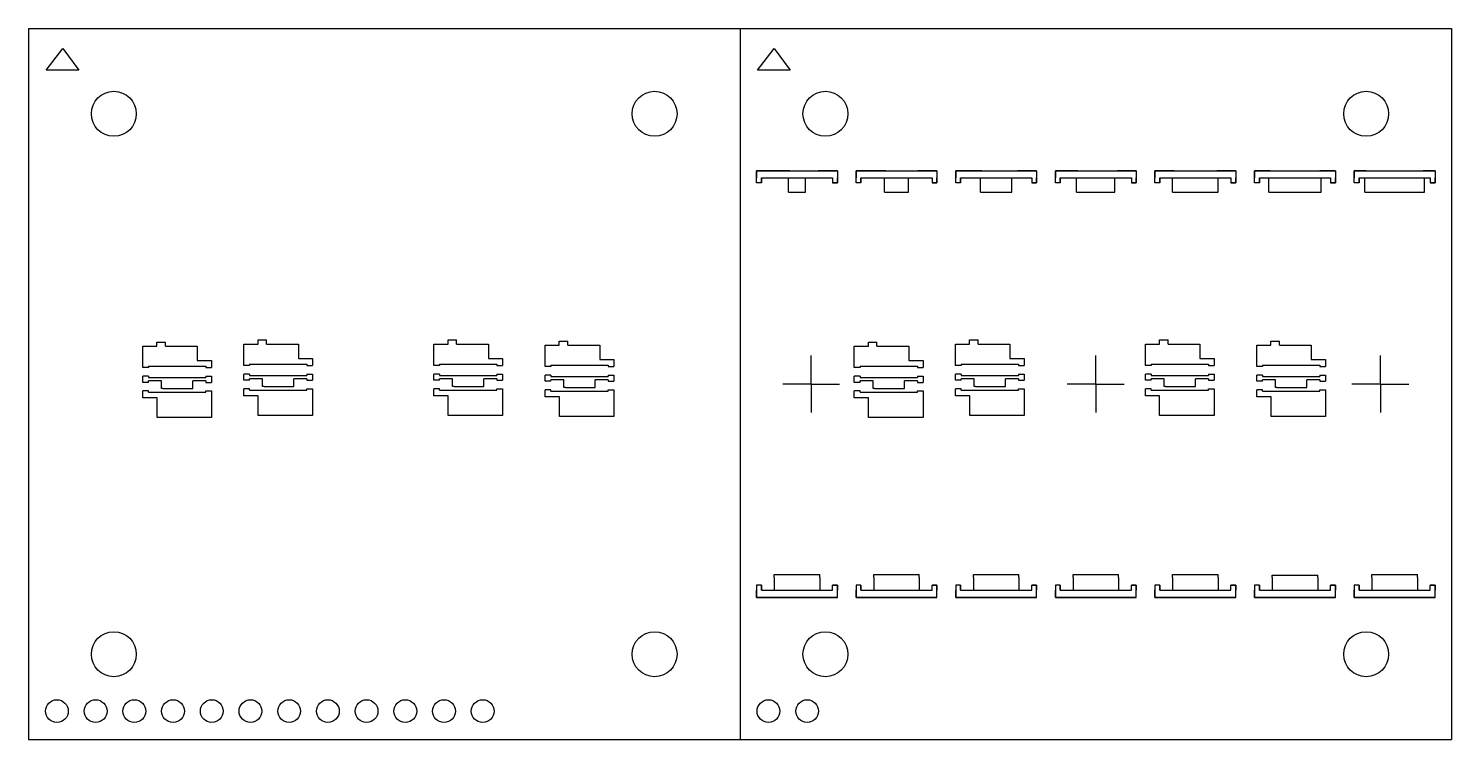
# Model space of a CAD drawing. Extents: x -12.5 to 62.5, y -12.5 to 37.5.
# Drawn here: x -12.5 to 37.5, y 12.5 to 37.5 of the extents above; entities that cross this region are included whole.
import ezdxf

# ---------------------------------------------------------------- set-up
doc = ezdxf.new("R2010")
doc.units = 0

msp = doc.modelspace()

# ---------------------------------------------------------------- linework, layer by layer
for p, q in [((-12.5, 37.5), (12.5, 37.5)), ((-12.5, 37.5), (-12.5, 12.5)), ((12.5, 37.5), (12.5, 12.5)), ((12.5, 37.5), (37.5, 37.5)), ((12.5, 37.5), (12.5, 12.5)), ((12.5, 37.5), (37.5, 37.5)), ((12.5, 37.5), (12.5, 12.5)), ((37.5, 37.5), (37.5, 12.5)), ((-11.883, 36.034), (-11.298, 36.8)), ((-11.298, 36.8), (-10.735, 36.034)), ((13.117, 36.034), (13.702, 36.8)), ((13.117, 36.034), (13.702, 36.8)), ((13.702, 36.8), (14.265, 36.034)), ((13.702, 36.8), (14.265, 36.034)), ((-10.735, 36.034), (-11.883, 36.034)), ((14.265, 36.034), (13.117, 36.034)), ((14.265, 36.034), (13.117, 36.034)), ((13.08, 32.25), (13.08, 32.5)), ((13.08, 32.5), (13.08, 32.25)), ((13.75, 32.5), (13.08, 32.5)), ((14.25, 32.5), (13.75, 32.5)), ((14.25, 32.5), (14.75, 32.5)), ((14.75, 32.5), (15.25, 32.5)), ((15.92, 32.5), (15.25, 32.5)), ((15.92, 32.5), (15.92, 32.25)), ((16.58, 32.25), (16.58, 32.5)), ((16.58, 32.5), (16.58, 32.25)), ((17.25, 32.5), (16.58, 32.5)), ((17.625, 32.5), (17.25, 32.5)), ((17.625, 32.5), (18.375, 32.5)), ((18.375, 32.5), (18.75, 32.5)), ((19.42, 32.5), (18.75, 32.5)), ((19.42, 32.5), (19.42, 32.25)), ((20.08, 32.25), (20.08, 32.5)), ((20.08, 32.5), (20.08, 32.25)), ((20.75, 32.5), (20.08, 32.5)), ((21, 32.5), (20.75, 32.5)), ((21, 32.5), (22, 32.5)), ((22, 32.5), (22.25, 32.5)), ((22.92, 32.5), (22.25, 32.5)), ((22.92, 32.5), (22.92, 32.25)), ((23.58, 32.25), (23.58, 32.5)), ((23.58, 32.5), (23.58, 32.25)), ((24.25, 32.5), (23.58, 32.5)), ((24.375, 32.5), (24.125, 32.5)), ((24.375, 32.5), (25.625, 32.5)), ((25.625, 32.5), (25.75, 32.5)), ((26.42, 32.5), (25.75, 32.5)), ((26.42, 32.5), (26.42, 32.25)), ((27.08, 32.5), (27.08, 32.25)), ((27.08, 32.5), (27.08, 32.25)), ((27.75, 32.5), (27.08, 32.5)), ((27.75, 32.5), (27.5, 32.5)), ((27.75, 32.5), (29.25, 32.5)), ((29.92, 32.5), (29.25, 32.5)), ((29.25, 32.5), (29.375, 32.5)), ((29.92, 32.5), (29.92, 32.25)), ((30.58, 32.5), (30.58, 32.25)), ((30.58, 32.5), (30.58, 32.25)), ((31.125, 32.5), (30.58, 32.5)), ((31.125, 32.5), (30.875, 32.5)), ((31.125, 32.5), (32.875, 32.5)), ((32.875, 32.5), (33, 32.5)), ((33.42, 32.5), (32.875, 32.5)), ((33.42, 32.5), (33.42, 32.25)), ((34.08, 32.5), (34.08, 32.25)), ((34.5, 32.5), (34.08, 32.5)), ((34.5, 32.5), (34.25, 32.5)), ((34.5, 32.5), (36.5, 32.5)), ((36.5, 32.5), (36.625, 32.5)), ((36.92, 32.5), (36.5, 32.5)), ((36.92, 32.5), (36.92, 32.25)), ((13.08, 32.072), (13.08, 32.5)), ((13.08, 32.5), (15.92, 32.5)), ((13.08, 32.072), (13.08, 32.25)), ((13.08, 32.072), (13.08, 32.25)), ((13.25, 32.072), (13.08, 32.072)), ((13.25, 32.072), (13.08, 32.072)), ((13.25, 32.25), (14.2, 32.25)), ((13.25, 32.25), (13.25, 32.072)), ((13.25, 32.25), (15.75, 32.25)), ((13.25, 32.072), (13.25, 32.25)), ((14.2, 31.744), (14.2, 32.25)), ((14.8, 32.25), (15.75, 32.25)), ((14.8, 31.744), (14.8, 32.25)), ((15.75, 32.25), (15.75, 32.072)), ((15.75, 32.25), (15.75, 32.072)), ((15.75, 32.072), (15.92, 32.072)), ((15.92, 32.072), (15.75, 32.072)), ((15.92, 32.5), (15.92, 32.072)), ((15.92, 32.072), (15.92, 32.25)), ((16.58, 32.072), (16.58, 32.5)), ((16.58, 32.5), (19.42, 32.5)), ((16.58, 32.072), (16.58, 32.25)), ((16.58, 32.072), (16.58, 32.25)), ((16.75, 32.072), (16.58, 32.072)), ((16.75, 32.072), (16.58, 32.072)), ((16.75, 32.072), (16.58, 32.072)), ((16.75, 32.25), (16.75, 32.072)), ((16.75, 32.25), (17.575, 32.25)), ((16.75, 32.072), (16.75, 32.25)), ((16.75, 32.25), (19.25, 32.25)), ((17.575, 31.744), (17.575, 32.25)), ((18.425, 31.744), (18.425, 32.25)), ((18.425, 32.25), (19.25, 32.25)), ((19.25, 32.25), (19.25, 32.072)), ((19.25, 32.25), (19.25, 32.072)), ((19.25, 32.072), (19.42, 32.072)), ((19.42, 32.072), (19.25, 32.072)), ((19.42, 32.072), (19.25, 32.072)), ((19.42, 32.5), (19.42, 32.072)), ((19.42, 32.072), (19.42, 32.25)), ((20.08, 32.072), (20.08, 32.5)), ((20.08, 32.5), (22.92, 32.5)), ((20.08, 32.072), (20.08, 32.25)), ((20.08, 32.072), (20.08, 32.25)), ((20.25, 32.072), (20.08, 32.072)), ((20.25, 32.072), (20.08, 32.072)), ((20.25, 32.072), (20.08, 32.072)), ((20.25, 32.25), (20.25, 32.072)), ((20.25, 32.25), (20.95, 32.25)), ((20.25, 32.072), (20.25, 32.25)), ((20.25, 32.25), (22.75, 32.25)), ((20.95, 31.744), (20.95, 32.25)), ((22.05, 31.744), (22.05, 32.25)), ((22.05, 32.25), (22.75, 32.25)), ((22.75, 32.25), (22.75, 32.072)), ((22.75, 32.25), (22.75, 32.072)), ((22.75, 32.072), (22.92, 32.072)), ((22.92, 32.072), (22.75, 32.072)), ((22.92, 32.072), (22.75, 32.072)), ((22.92, 32.5), (22.92, 32.072)), ((22.92, 32.072), (22.92, 32.25)), ((23.58, 32.072), (23.58, 32.5)), ((23.58, 32.5), (26.42, 32.5)), ((23.58, 32.072), (23.58, 32.25)), ((23.58, 32.072), (23.58, 32.25)), ((23.75, 32.072), (23.58, 32.072)), ((23.75, 32.072), (23.58, 32.072)), ((23.75, 32.072), (23.58, 32.072)), ((23.75, 32.25), (23.75, 32.072)), ((23.75, 32.25), (24.325, 32.25)), ((23.75, 32.072), (23.75, 32.25)), ((23.75, 32.25), (26.25, 32.25)), ((24.325, 31.744), (24.325, 32.25)), ((25.675, 31.744), (25.675, 32.25)), ((25.675, 32.25), (26.25, 32.25)), ((26.25, 32.25), (26.25, 32.072)), ((26.25, 32.25), (26.25, 32.072)), ((26.25, 32.072), (26.42, 32.072)), ((26.42, 32.072), (26.25, 32.072)), ((26.42, 32.072), (26.25, 32.072)), ((26.42, 32.5), (26.42, 32.072)), ((26.42, 32.072), (26.42, 32.25)), ((27.08, 32.072), (27.08, 32.5)), ((27.08, 32.5), (29.92, 32.5)), ((27.08, 32.072), (27.08, 32.25)), ((27.08, 32.072), (27.08, 32.25)), ((27.25, 32.072), (27.08, 32.072)), ((27.25, 32.072), (27.08, 32.072)), ((27.25, 32.072), (27.08, 32.072)), ((27.25, 32.25), (27.25, 32.072)), ((27.25, 32.25), (27.7, 32.25)), ((27.25, 32.072), (27.25, 32.25)), ((27.25, 32.25), (29.75, 32.25)), ((27.7, 31.744), (27.7, 32.25)), ((29.3, 31.744), (29.3, 32.25)), ((29.3, 32.25), (29.75, 32.25)), ((29.75, 32.25), (29.75, 32.072)), ((29.75, 32.25), (29.75, 32.072)), ((29.75, 32.072), (29.92, 32.072)), ((29.92, 32.072), (29.75, 32.072)), ((29.92, 32.072), (29.75, 32.072)), ((29.92, 32.5), (29.92, 32.072)), ((29.92, 32.072), (29.92, 32.25)), ((30.58, 32.072), (30.58, 32.5)), ((30.58, 32.5), (33.42, 32.5)), ((30.58, 32.072), (30.58, 32.25)), ((30.58, 32.072), (30.58, 32.25)), ((30.75, 32.072), (30.58, 32.072)), ((30.75, 32.072), (30.58, 32.072)), ((30.75, 32.072), (30.58, 32.072)), ((30.75, 32.25), (30.75, 32.072)), ((30.75, 32.25), (31.075, 32.25)), ((30.75, 32.072), (30.75, 32.25)), ((30.75, 32.25), (33.25, 32.25)), ((31.075, 31.744), (31.075, 32.25)), ((32.925, 31.744), (32.925, 32.25)), ((32.925, 32.25), (33.25, 32.25)), ((33.25, 32.25), (33.25, 32.072)), ((33.25, 32.25), (33.25, 32.072)), ((33.25, 32.072), (33.42, 32.072)), ((33.42, 32.072), (33.25, 32.072)), ((33.42, 32.072), (33.25, 32.072)), ((33.42, 32.5), (33.42, 32.072)), ((33.42, 32.072), (33.42, 32.25)), ((34.08, 32.072), (34.08, 32.5)), ((34.08, 32.5), (36.92, 32.5)), ((34.08, 32.072), (34.08, 32.25)), ((34.25, 32.072), (34.08, 32.072)), ((34.25, 32.072), (34.08, 32.072)), ((34.25, 32.072), (34.08, 32.072)), ((34.25, 32.25), (34.25, 32.072)), ((34.25, 32.25), (34.45, 32.25)), ((34.25, 32.072), (34.25, 32.25)), ((34.25, 32.25), (36.75, 32.25)), ((34.45, 31.744), (34.45, 32.25)), ((36.55, 31.744), (36.55, 32.25)), ((36.55, 32.25), (36.75, 32.25)), ((36.75, 32.25), (36.75, 32.072)), ((36.75, 32.25), (36.75, 32.072)), ((36.75, 32.072), (36.92, 32.072)), ((36.92, 32.072), (36.75, 32.072)), ((36.92, 32.072), (36.75, 32.072)), ((36.92, 32.5), (36.92, 32.072)), ((36.92, 32.072), (36.92, 32.25)), ((14.2, 31.744), (14.8, 31.744)), ((14.25, 31.744), (14.75, 31.744)), ((17.575, 31.744), (18.425, 31.744)), ((17.75, 31.744), (18.25, 31.744)), ((20.95, 31.744), (22.05, 31.744)), ((21.25, 31.744), (22.05, 31.744)), ((24.325, 31.744), (25.675, 31.744)), ((24.325, 31.744), (25.675, 31.744)), ((27.7, 31.744), (29.3, 31.744)), ((27.7, 31.744), (29.3, 31.744)), ((31.075, 31.744), (32.925, 31.744)), ((31.075, 31.744), (32.925, 31.744)), ((34.45, 31.744), (36.55, 31.744)), ((34.45, 31.744), (36.55, 31.744)), ((-4.434, 26.397), (-4.434, 26.547)), ((-4.434, 26.547), (-4.134, 26.547)), ((-4.134, 26.397), (-4.134, 26.547)), ((2.241, 26.397), (2.241, 26.547)), ((2.241, 26.547), (2.541, 26.547)), ((2.541, 26.397), (2.541, 26.547)), ((6.152, 26.361), (6.152, 26.511)), ((6.152, 26.511), (6.452, 26.511)), ((6.452, 26.361), (6.452, 26.511)), ((20.566, 26.397), (20.566, 26.547)), ((20.566, 26.547), (20.866, 26.547)), ((20.866, 26.397), (20.866, 26.547)), ((27.241, 26.397), (27.241, 26.547)), ((27.241, 26.547), (27.541, 26.547)), ((27.541, 26.397), (27.541, 26.547)), ((31.152, 26.361), (31.152, 26.511)), ((31.152, 26.511), (31.452, 26.511)), ((31.452, 26.361), (31.452, 26.511)), ((-8.483, 25.575), (-8.483, 26.325)), ((-8.483, 26.325), (-7.987, 26.325)), ((-7.987, 26.325), (-7.987, 26.475)), ((-7.987, 26.475), (-7.687, 26.475)), ((-7.687, 26.325), (-7.687, 26.475)), ((-7.687, 26.325), (-6.568, 26.325)), ((-6.568, 26.325), (-6.568, 25.825)), ((-4.93, 25.647), (-4.93, 26.397)), ((-4.93, 26.397), (-4.434, 26.397)), ((-4.134, 26.397), (-3.015, 26.397)), ((-3.015, 26.397), (-3.015, 25.897)), ((1.745, 25.647), (1.745, 26.397)), ((1.745, 26.397), (2.241, 26.397)), ((2.541, 26.397), (3.66, 26.397)), ((3.66, 26.397), (3.66, 25.897)), ((5.657, 25.611), (5.657, 26.361)), ((5.657, 26.361), (6.152, 26.361)), ((6.452, 26.361), (7.572, 26.361)), ((7.572, 26.361), (7.572, 25.861)), ((15, 25), (15, 26)), ((16.517, 25.575), (16.517, 26.325)), ((16.517, 26.325), (17.013, 26.325)), ((17.013, 26.325), (17.013, 26.475)), ((17.013, 26.475), (17.313, 26.475)), ((17.313, 26.325), (17.313, 26.475)), ((17.313, 26.325), (18.432, 26.325)), ((18.432, 26.325), (18.432, 25.825)), ((20.07, 25.647), (20.07, 26.397)), ((20.07, 26.397), (20.566, 26.397)), ((20.866, 26.397), (21.985, 26.397)), ((21.985, 26.397), (21.985, 25.897)), ((25, 25), (25, 26)), ((26.745, 25.647), (26.745, 26.397)), ((26.745, 26.397), (27.241, 26.397)), ((27.541, 26.397), (28.66, 26.397)), ((28.66, 26.397), (28.66, 25.897)), ((30.657, 25.611), (30.657, 26.361)), ((30.657, 26.361), (31.152, 26.361)), ((31.452, 26.361), (32.572, 26.361)), ((32.572, 26.361), (32.572, 25.861)), ((35, 25), (35, 26)), ((-8.283, 25.575), (-8.483, 25.575)), ((-8.283, 25.625), (-6.268, 25.625)), ((-8.283, 25.625), (-8.283, 25.575)), ((-6.568, 25.825), (-6.068, 25.825)), ((-6.268, 25.625), (-6.268, 25.575)), ((-6.268, 25.575), (-6.068, 25.575)), ((-6.068, 25.825), (-6.068, 25.575)), ((-4.73, 25.647), (-4.93, 25.647)), ((-4.73, 25.697), (-2.715, 25.697)), ((-4.73, 25.697), (-4.73, 25.647)), ((-3.015, 25.897), (-2.515, 25.897)), ((-2.715, 25.697), (-2.715, 25.647)), ((-2.715, 25.647), (-2.515, 25.647)), ((-2.515, 25.897), (-2.515, 25.647)), ((1.945, 25.647), (1.745, 25.647)), ((1.945, 25.697), (3.96, 25.697)), ((1.945, 25.697), (1.945, 25.647)), ((3.66, 25.897), (4.16, 25.897)), ((3.96, 25.697), (3.96, 25.647)), ((3.96, 25.647), (4.16, 25.647)), ((4.16, 25.897), (4.16, 25.647)), ((5.857, 25.611), (5.657, 25.611)), ((5.857, 25.661), (7.872, 25.661)), ((5.857, 25.661), (5.857, 25.611)), ((7.572, 25.861), (8.072, 25.861)), ((7.872, 25.661), (7.872, 25.611)), ((7.872, 25.611), (8.072, 25.611)), ((8.072, 25.861), (8.072, 25.611)), ((15, 25), (15, 26)), ((16.717, 25.575), (16.517, 25.575)), ((16.717, 25.625), (18.732, 25.625)), ((16.717, 25.625), (16.717, 25.575)), ((18.432, 25.825), (18.932, 25.825)), ((18.732, 25.625), (18.732, 25.575)), ((18.732, 25.575), (18.932, 25.575)), ((18.932, 25.825), (18.932, 25.575)), ((20.27, 25.647), (20.07, 25.647)), ((20.27, 25.697), (22.285, 25.697)), ((20.27, 25.697), (20.27, 25.647)), ((21.985, 25.897), (22.485, 25.897)), ((22.285, 25.697), (22.285, 25.647)), ((22.285, 25.647), (22.485, 25.647)), ((22.485, 25.897), (22.485, 25.647)), ((25, 25), (25, 26)), ((26.945, 25.647), (26.745, 25.647)), ((26.945, 25.697), (28.96, 25.697)), ((26.945, 25.697), (26.945, 25.647)), ((28.66, 25.897), (29.16, 25.897)), ((28.96, 25.697), (28.96, 25.647)), ((28.96, 25.647), (29.16, 25.647)), ((29.16, 25.897), (29.16, 25.647)), ((30.857, 25.611), (30.657, 25.611)), ((30.857, 25.661), (32.872, 25.661)), ((30.857, 25.661), (30.857, 25.611)), ((32.572, 25.861), (33.072, 25.861)), ((32.872, 25.661), (32.872, 25.611)), ((32.872, 25.611), (33.072, 25.611)), ((33.072, 25.861), (33.072, 25.611)), ((35, 25), (35, 26)), ((-8.283, 25.275), (-8.483, 25.275)), ((-8.283, 25.058), (-8.483, 25.058)), ((-8.283, 25.275), (-8.283, 25.225)), ((-8.283, 25.275), (-8.283, 25.225)), ((-8.283, 25.225), (-6.268, 25.225)), ((-7.825, 25.108), (-8.283, 25.108)), ((-8.283, 25.058), (-8.283, 25.108)), ((-7.825, 25.075), (-7.825, 25.108)), ((-7.825, 24.841), (-7.825, 25.075)), ((-6.268, 25.108), (-6.725, 25.108)), ((-6.725, 24.841), (-6.725, 25.108)), ((-6.268, 25.275), (-6.068, 25.275)), ((-6.268, 25.275), (-6.268, 25.225)), ((-6.268, 25.108), (-6.268, 25.058)), ((-6.268, 25.058), (-6.068, 25.058)), ((-4.73, 25.347), (-4.93, 25.347)), ((-4.73, 25.13), (-4.93, 25.13)), ((-4.73, 25.347), (-4.73, 25.297)), ((-4.73, 25.347), (-4.73, 25.297)), ((-4.73, 25.297), (-2.715, 25.297)), ((-4.272, 25.18), (-4.73, 25.18)), ((-4.73, 25.13), (-4.73, 25.18)), ((-4.272, 25.146), (-4.272, 25.18)), ((-4.272, 24.912), (-4.272, 25.146)), ((-2.715, 25.18), (-3.172, 25.18)), ((-3.172, 24.912), (-3.172, 25.18)), ((-2.715, 25.347), (-2.515, 25.347)), ((-2.715, 25.347), (-2.715, 25.297)), ((-2.715, 25.18), (-2.715, 25.13)), ((-2.715, 25.13), (-2.515, 25.13)), ((1.945, 25.347), (1.745, 25.347)), ((1.945, 25.13), (1.745, 25.13)), ((1.945, 25.347), (1.945, 25.297)), ((1.945, 25.347), (1.945, 25.297)), ((1.945, 25.297), (3.96, 25.297)), ((2.402, 25.18), (1.945, 25.18)), ((1.945, 25.13), (1.945, 25.18)), ((2.402, 25.146), (2.402, 25.18)), ((2.402, 24.912), (2.402, 25.146)), ((3.96, 25.18), (3.502, 25.18)), ((3.502, 24.912), (3.502, 25.18)), ((3.96, 25.347), (4.16, 25.347)), ((3.96, 25.347), (3.96, 25.297)), ((3.96, 25.18), (3.96, 25.13)), ((3.96, 25.13), (4.16, 25.13)), ((5.857, 25.311), (5.657, 25.311)), ((5.857, 25.094), (5.657, 25.094)), ((5.857, 25.311), (5.857, 25.261)), ((5.857, 25.311), (5.857, 25.261)), ((5.857, 25.261), (7.872, 25.261)), ((6.314, 25.144), (5.857, 25.144)), ((5.857, 25.094), (5.857, 25.144)), ((6.314, 25.11), (6.314, 25.144)), ((6.314, 24.876), (6.314, 25.11)), ((7.872, 25.144), (7.414, 25.144)), ((7.414, 24.876), (7.414, 25.144)), ((7.872, 25.311), (8.072, 25.311)), ((7.872, 25.311), (7.872, 25.261)), ((7.872, 25.144), (7.872, 25.094)), ((7.872, 25.094), (8.072, 25.094)), ((15, 25), (14, 25)), ((15, 25), (15, 24)), ((15, 25), (16, 25)), ((16.717, 25.275), (16.517, 25.275)), ((16.717, 25.058), (16.517, 25.058)), ((16.717, 25.275), (16.717, 25.225)), ((16.717, 25.275), (16.717, 25.225)), ((16.717, 25.225), (18.732, 25.225)), ((17.175, 25.108), (16.717, 25.108)), ((16.717, 25.058), (16.717, 25.108)), ((17.175, 25.075), (17.175, 25.108)), ((17.175, 24.841), (17.175, 25.075)), ((18.732, 25.108), (18.275, 25.108)), ((18.275, 24.841), (18.275, 25.108)), ((18.732, 25.275), (18.932, 25.275)), ((18.732, 25.275), (18.732, 25.225)), ((18.732, 25.108), (18.732, 25.058)), ((18.732, 25.058), (18.932, 25.058)), ((20.27, 25.347), (20.07, 25.347)), ((20.27, 25.13), (20.07, 25.13)), ((20.27, 25.347), (20.27, 25.297)), ((20.27, 25.347), (20.27, 25.297)), ((20.27, 25.297), (22.285, 25.297)), ((20.728, 25.18), (20.27, 25.18)), ((20.27, 25.13), (20.27, 25.18)), ((20.728, 25.146), (20.728, 25.18)), ((20.728, 24.912), (20.728, 25.146)), ((22.285, 25.18), (21.828, 25.18)), ((21.828, 24.912), (21.828, 25.18)), ((22.285, 25.347), (22.485, 25.347)), ((22.285, 25.347), (22.285, 25.297)), ((22.285, 25.18), (22.285, 25.13)), ((22.285, 25.13), (22.485, 25.13)), ((25, 25), (24, 25)), ((25, 25), (25, 24)), ((25, 25), (26, 25)), ((26.945, 25.347), (26.745, 25.347)), ((26.945, 25.13), (26.745, 25.13)), ((26.945, 25.347), (26.945, 25.297)), ((26.945, 25.347), (26.945, 25.297)), ((26.945, 25.297), (28.96, 25.297)), ((27.402, 25.18), (26.945, 25.18)), ((26.945, 25.13), (26.945, 25.18)), ((27.402, 25.146), (27.402, 25.18)), ((27.402, 24.912), (27.402, 25.146)), ((28.96, 25.18), (28.502, 25.18)), ((28.502, 24.912), (28.502, 25.18)), ((28.96, 25.347), (29.16, 25.347)), ((28.96, 25.347), (28.96, 25.297)), ((28.96, 25.18), (28.96, 25.13)), ((28.96, 25.13), (29.16, 25.13)), ((30.857, 25.311), (30.657, 25.311)), ((30.857, 25.094), (30.657, 25.094)), ((30.857, 25.311), (30.857, 25.261)), ((30.857, 25.311), (30.857, 25.261)), ((30.857, 25.261), (32.872, 25.261)), ((31.314, 25.144), (30.857, 25.144)), ((30.857, 25.094), (30.857, 25.144)), ((31.314, 25.11), (31.314, 25.144)), ((31.314, 24.876), (31.314, 25.11)), ((32.872, 25.144), (32.414, 25.144)), ((32.414, 24.876), (32.414, 25.144)), ((32.872, 25.311), (33.072, 25.311)), ((32.872, 25.311), (32.872, 25.261)), ((32.872, 25.144), (32.872, 25.094)), ((32.872, 25.094), (33.072, 25.094)), ((35, 25), (34, 25)), ((35, 25), (35, 24)), ((35, 25), (36, 25)), ((-8.283, 24.758), (-8.483, 24.758)), ((-8.283, 24.708), (-8.283, 24.758)), ((-8.283, 24.708), (-7.518, 24.708)), ((-7.775, 24.841), (-7.825, 24.841)), ((-7.775, 24.841), (-6.775, 24.841)), ((-7.518, 24.708), (-6.268, 24.708)), ((-6.775, 24.841), (-6.725, 24.841)), ((-6.268, 24.758), (-6.068, 24.758)), ((-6.268, 24.708), (-6.268, 24.758)), ((-4.73, 24.83), (-4.93, 24.83)), ((-4.73, 24.78), (-4.73, 24.83)), ((-4.73, 24.78), (-3.965, 24.78)), ((-4.222, 24.912), (-4.272, 24.912)), ((-4.222, 24.912), (-3.222, 24.912)), ((-3.965, 24.78), (-2.715, 24.78)), ((-3.222, 24.912), (-3.172, 24.912)), ((-2.715, 24.83), (-2.515, 24.83)), ((-2.715, 24.78), (-2.715, 24.83)), ((1.945, 24.83), (1.745, 24.83)), ((1.945, 24.78), (1.945, 24.83)), ((1.945, 24.78), (2.71, 24.78)), ((2.452, 24.912), (2.402, 24.912)), ((2.452, 24.912), (3.452, 24.912)), ((2.71, 24.78), (3.96, 24.78)), ((3.452, 24.912), (3.502, 24.912)), ((3.96, 24.83), (4.16, 24.83)), ((3.96, 24.78), (3.96, 24.83)), ((5.857, 24.794), (5.657, 24.794)), ((5.857, 24.744), (5.857, 24.794)), ((5.857, 24.744), (6.622, 24.744)), ((6.364, 24.876), (6.314, 24.876)), ((6.364, 24.876), (7.364, 24.876)), ((6.622, 24.744), (7.872, 24.744)), ((7.364, 24.876), (7.414, 24.876)), ((7.872, 24.794), (8.072, 24.794)), ((7.872, 24.744), (7.872, 24.794)), ((15, 25), (14, 25)), ((15, 25), (16, 25)), ((15, 25), (15, 24)), ((16.717, 24.758), (16.517, 24.758)), ((16.717, 24.708), (16.717, 24.758)), ((16.717, 24.708), (17.482, 24.708)), ((17.225, 24.841), (17.175, 24.841)), ((17.225, 24.841), (18.225, 24.841)), ((17.482, 24.708), (18.732, 24.708)), ((18.225, 24.841), (18.275, 24.841)), ((18.732, 24.758), (18.932, 24.758)), ((18.732, 24.708), (18.732, 24.758)), ((20.27, 24.83), (20.07, 24.83)), ((20.27, 24.78), (20.27, 24.83)), ((20.27, 24.78), (21.035, 24.78)), ((20.778, 24.912), (20.728, 24.912)), ((20.778, 24.912), (21.778, 24.912)), ((21.035, 24.78), (22.285, 24.78)), ((21.778, 24.912), (21.828, 24.912)), ((22.285, 24.83), (22.485, 24.83)), ((22.285, 24.78), (22.285, 24.83)), ((25, 25), (24, 25)), ((25, 25), (26, 25)), ((25, 25), (25, 24)), ((26.945, 24.83), (26.745, 24.83)), ((26.945, 24.78), (26.945, 24.83)), ((26.945, 24.78), (27.71, 24.78)), ((27.452, 24.912), (27.402, 24.912)), ((27.452, 24.912), (28.452, 24.912)), ((27.71, 24.78), (28.96, 24.78)), ((28.452, 24.912), (28.502, 24.912)), ((28.96, 24.83), (29.16, 24.83)), ((28.96, 24.78), (28.96, 24.83)), ((30.857, 24.794), (30.657, 24.794)), ((30.857, 24.744), (30.857, 24.794)), ((30.857, 24.744), (31.622, 24.744)), ((31.364, 24.876), (31.314, 24.876)), ((31.364, 24.876), (32.364, 24.876)), ((31.622, 24.744), (32.872, 24.744)), ((32.364, 24.876), (32.414, 24.876)), ((32.872, 24.794), (33.072, 24.794)), ((32.872, 24.744), (32.872, 24.794)), ((35, 25), (34, 25)), ((35, 25), (36, 25)), ((35, 25), (35, 24)), ((13.7, 18.2), (13.7, 18.298)), ((13.7, 18.298), (15.3, 18.298)), ((13.7, 18.2), (13.7, 17.75)), ((15.3, 18.2), (15.3, 18.298)), ((15.3, 18.2), (15.3, 17.75)), ((17.2, 18.2), (17.2, 18.298)), ((17.2, 18.298), (18.8, 18.298)), ((17.2, 18.2), (17.2, 17.75)), ((18.8, 18.2), (18.8, 18.298)), ((18.8, 18.2), (18.8, 17.75)), ((20.7, 18.2), (20.7, 18.298)), ((20.7, 18.298), (22.3, 18.298)), ((20.7, 18.2), (20.7, 17.75)), ((22.3, 18.2), (22.3, 18.298)), ((22.3, 18.2), (22.3, 17.75)), ((24.2, 18.2), (24.2, 18.298)), ((24.2, 18.298), (25.8, 18.298)), ((24.2, 18.2), (24.2, 17.75)), ((25.8, 18.2), (25.8, 18.298)), ((25.8, 18.2), (25.8, 17.75)), ((27.7, 18.2), (27.7, 18.298)), ((27.7, 18.298), (29.3, 18.298)), ((27.7, 18.2), (27.7, 17.75)), ((29.3, 18.2), (29.3, 18.298)), ((29.3, 18.2), (29.3, 17.75)), ((31.2, 18.2), (31.2, 18.284)), ((31.2, 18.284), (32.8, 18.284)), ((31.2, 18.2), (31.2, 17.75)), ((32.8, 18.2), (32.8, 18.284)), ((32.8, 18.2), (32.8, 17.75)), ((34.7, 18.2), (34.7, 18.298)), ((34.7, 18.298), (36.3, 18.298)), ((34.7, 18.2), (34.7, 17.75)), ((36.3, 18.2), (36.3, 18.298)), ((36.3, 18.2), (36.3, 17.75)), ((13.08, 17.928), (13.08, 17.75)), ((13.08, 17.928), (13.08, 17.75)), ((13.25, 17.928), (13.08, 17.928)), ((13.25, 17.928), (13.08, 17.928)), ((13.08, 17.928), (13.08, 17.5)), ((13.08, 17.75), (13.08, 17.5)), ((13.08, 17.5), (13.08, 17.75)), ((13.75, 17.5), (13.08, 17.5)), ((13.25, 17.75), (13.25, 17.928)), ((13.25, 17.928), (13.25, 17.75)), ((13.25, 17.75), (13.7, 17.75)), ((13.25, 17.75), (15.75, 17.75)), ((15.25, 17.5), (13.75, 17.5)), ((15.92, 17.5), (15.25, 17.5)), ((15.3, 17.75), (15.75, 17.75)), ((15.75, 17.75), (15.75, 17.928)), ((15.75, 17.928), (15.92, 17.928)), ((15.75, 17.75), (15.75, 17.928)), ((15.92, 17.928), (15.75, 17.928)), ((15.92, 17.928), (15.92, 17.75)), ((15.92, 17.5), (15.92, 17.928)), ((15.92, 17.5), (15.92, 17.75)), ((16.58, 17.928), (16.58, 17.75)), ((16.58, 17.928), (16.58, 17.75)), ((16.75, 17.928), (16.58, 17.928)), ((16.75, 17.928), (16.58, 17.928)), ((16.75, 17.928), (16.58, 17.928)), ((16.58, 17.928), (16.58, 17.5)), ((16.58, 17.75), (16.58, 17.5)), ((16.58, 17.5), (16.58, 17.75)), ((17.25, 17.5), (16.58, 17.5)), ((16.75, 17.75), (16.75, 17.928)), ((16.75, 17.928), (16.75, 17.75)), ((16.75, 17.75), (17.2, 17.75)), ((16.75, 17.75), (19.25, 17.75)), ((18.75, 17.5), (17.25, 17.5)), ((19.42, 17.5), (18.75, 17.5)), ((18.8, 17.75), (19.25, 17.75)), ((19.25, 17.75), (19.25, 17.928)), ((19.25, 17.928), (19.42, 17.928)), ((19.42, 17.928), (19.25, 17.928)), ((19.25, 17.75), (19.25, 17.928)), ((19.42, 17.928), (19.25, 17.928)), ((19.42, 17.928), (19.42, 17.75)), ((19.42, 17.5), (19.42, 17.928)), ((19.42, 17.5), (19.42, 17.75)), ((20.08, 17.928), (20.08, 17.75)), ((20.08, 17.928), (20.08, 17.75)), ((20.25, 17.928), (20.08, 17.928)), ((20.25, 17.928), (20.08, 17.928)), ((20.25, 17.928), (20.08, 17.928)), ((20.08, 17.928), (20.08, 17.5)), ((20.08, 17.75), (20.08, 17.5)), ((20.08, 17.5), (20.08, 17.75)), ((20.75, 17.5), (20.08, 17.5)), ((20.25, 17.75), (20.25, 17.928)), ((20.25, 17.928), (20.25, 17.75)), ((20.25, 17.75), (20.7, 17.75)), ((20.25, 17.75), (22.75, 17.75)), ((22.25, 17.5), (20.75, 17.5)), ((22.92, 17.5), (22.25, 17.5)), ((22.3, 17.75), (22.75, 17.75)), ((22.75, 17.75), (22.75, 17.928)), ((22.75, 17.928), (22.92, 17.928)), ((22.92, 17.928), (22.75, 17.928)), ((22.75, 17.75), (22.75, 17.928)), ((22.92, 17.928), (22.75, 17.928)), ((22.92, 17.928), (22.92, 17.75)), ((22.92, 17.5), (22.92, 17.928)), ((22.92, 17.5), (22.92, 17.75)), ((23.58, 17.928), (23.58, 17.75)), ((23.58, 17.928), (23.58, 17.75)), ((23.75, 17.928), (23.58, 17.928)), ((23.75, 17.928), (23.58, 17.928)), ((23.75, 17.928), (23.58, 17.928)), ((23.58, 17.928), (23.58, 17.5)), ((23.58, 17.75), (23.58, 17.5)), ((23.58, 17.5), (23.58, 17.75)), ((24.25, 17.5), (23.58, 17.5)), ((23.75, 17.75), (23.75, 17.928)), ((23.75, 17.928), (23.75, 17.75)), ((23.75, 17.75), (24.2, 17.75)), ((23.75, 17.75), (26.25, 17.75)), ((25.75, 17.5), (24.25, 17.5)), ((26.42, 17.5), (25.75, 17.5)), ((25.8, 17.75), (26.25, 17.75)), ((26.25, 17.75), (26.25, 17.928)), ((26.25, 17.928), (26.42, 17.928)), ((26.42, 17.928), (26.25, 17.928)), ((26.25, 17.75), (26.25, 17.928)), ((26.42, 17.928), (26.25, 17.928)), ((26.42, 17.928), (26.42, 17.75)), ((26.42, 17.5), (26.42, 17.928)), ((26.42, 17.5), (26.42, 17.75)), ((27.08, 17.928), (27.08, 17.75)), ((27.08, 17.928), (27.08, 17.75)), ((27.25, 17.928), (27.08, 17.928)), ((27.25, 17.928), (27.08, 17.928)), ((27.25, 17.928), (27.08, 17.928)), ((27.08, 17.928), (27.08, 17.5)), ((27.08, 17.5), (27.08, 17.75)), ((27.08, 17.5), (27.08, 17.75)), ((27.75, 17.5), (27.08, 17.5)), ((27.25, 17.75), (27.25, 17.928)), ((27.25, 17.928), (27.25, 17.75)), ((27.25, 17.75), (27.7, 17.75)), ((27.25, 17.75), (29.75, 17.75)), ((29.25, 17.5), (27.75, 17.5)), ((29.92, 17.5), (29.25, 17.5)), ((29.3, 17.75), (29.75, 17.75)), ((29.75, 17.75), (29.75, 17.928)), ((29.75, 17.928), (29.92, 17.928)), ((29.92, 17.928), (29.75, 17.928)), ((29.75, 17.75), (29.75, 17.928)), ((29.92, 17.928), (29.75, 17.928)), ((29.92, 17.928), (29.92, 17.75)), ((29.92, 17.5), (29.92, 17.928)), ((29.92, 17.5), (29.92, 17.75)), ((30.58, 17.928), (30.58, 17.75)), ((30.75, 17.928), (30.58, 17.928)), ((30.58, 17.928), (30.58, 17.75)), ((30.75, 17.928), (30.58, 17.928)), ((30.75, 17.928), (30.58, 17.928)), ((30.58, 17.928), (30.58, 17.5)), ((30.58, 17.5), (30.58, 17.75)), ((30.58, 17.5), (30.58, 17.75)), ((31.25, 17.5), (30.58, 17.5)), ((30.75, 17.75), (30.75, 17.928)), ((30.75, 17.928), (30.75, 17.75)), ((30.75, 17.75), (31.2, 17.75)), ((30.75, 17.75), (33.25, 17.75)), ((32.75, 17.5), (31.25, 17.5)), ((33.42, 17.5), (32.75, 17.5)), ((32.8, 17.75), (33.25, 17.75)), ((33.25, 17.75), (33.25, 17.928)), ((33.25, 17.928), (33.42, 17.928)), ((33.42, 17.928), (33.25, 17.928)), ((33.25, 17.75), (33.25, 17.928)), ((33.42, 17.928), (33.25, 17.928)), ((33.42, 17.928), (33.42, 17.75)), ((33.42, 17.5), (33.42, 17.928)), ((33.42, 17.5), (33.42, 17.75)), ((34.25, 17.928), (34.08, 17.928)), ((34.08, 17.928), (34.08, 17.75)), ((34.25, 17.928), (34.08, 17.928)), ((34.25, 17.928), (34.08, 17.928)), ((34.08, 17.928), (34.08, 17.5)), ((34.08, 17.5), (34.08, 17.75)), ((34.75, 17.5), (34.08, 17.5)), ((34.25, 17.75), (34.25, 17.928)), ((34.25, 17.928), (34.25, 17.75)), ((34.25, 17.75), (34.7, 17.75)), ((34.25, 17.75), (36.75, 17.75)), ((36.25, 17.5), (34.75, 17.5)), ((36.92, 17.5), (36.25, 17.5)), ((36.3, 17.75), (36.75, 17.75)), ((36.75, 17.75), (36.75, 17.928)), ((36.75, 17.928), (36.92, 17.928)), ((36.92, 17.928), (36.75, 17.928)), ((36.75, 17.75), (36.75, 17.928)), ((36.92, 17.928), (36.75, 17.928)), ((36.92, 17.928), (36.92, 17.75)), ((36.92, 17.5), (36.92, 17.928)), ((36.92, 17.5), (36.92, 17.75)), ((13.08, 17.5), (15.92, 17.5)), ((16.58, 17.5), (19.42, 17.5)), ((20.08, 17.5), (22.92, 17.5)), ((23.58, 17.5), (26.42, 17.5)), ((27.08, 17.5), (29.92, 17.5)), ((30.58, 17.5), (33.42, 17.5)), ((34.08, 17.5), (36.92, 17.5)), ((-12.5, 12.5), (12.5, 12.5)), ((12.5, 12.5), (37.5, 12.5))]:
    msp.add_line(p, q)
for points in [[(-8.483, 25.058, 0), (-8.483, 25.275, 0)], [(-6.068, 25.275, 0), (-6.068, 25.058, 0)], [(-4.93, 25.13, 0), (-4.93, 25.347, 0)], [(-2.515, 25.347, 0), (-2.515, 25.13, 0)], [(1.745, 25.13, 0), (1.745, 25.347, 0)], [(4.16, 25.347, 0), (4.16, 25.13, 0)], [(5.657, 25.094, 0), (5.657, 25.311, 0)], [(8.072, 25.311, 0), (8.072, 25.094, 0)], [(16.517, 25.058, 0), (16.517, 25.275, 0)], [(18.932, 25.275, 0), (18.932, 25.058, 0)], [(20.07, 25.13, 0), (20.07, 25.347, 0)], [(22.485, 25.347, 0), (22.485, 25.13, 0)], [(26.745, 25.13, 0), (26.745, 25.347, 0)], [(29.16, 25.347, 0), (29.16, 25.13, 0)], [(30.657, 25.094, 0), (30.657, 25.311, 0)], [(33.072, 25.311, 0), (33.072, 25.094, 0)], [(-6.068, 24.758, 0), (-6.068, 23.818, 0), (-7.983, 23.818, 0), (-7.983, 24.508, 0), (-8.483, 24.508, 0), (-8.483, 24.758, 0)], [(-2.515, 24.83, 0), (-2.515, 23.89, 0), (-4.43, 23.89, 0), (-4.43, 24.58, 0), (-4.93, 24.58, 0), (-4.93, 24.83, 0)], [(4.16, 24.83, 0), (4.16, 23.89, 0), (2.245, 23.89, 0), (2.245, 24.58, 0), (1.745, 24.58, 0), (1.745, 24.83, 0)], [(8.072, 24.794, 0), (8.072, 23.854, 0), (6.157, 23.854, 0), (6.157, 24.544, 0), (5.657, 24.544, 0), (5.657, 24.794, 0)], [(18.932, 24.758, 0), (18.932, 23.818, 0), (17.017, 23.818, 0), (17.017, 24.508, 0), (16.517, 24.508, 0), (16.517, 24.758, 0)], [(22.485, 24.83, 0), (22.485, 23.89, 0), (20.57, 23.89, 0), (20.57, 24.58, 0), (20.07, 24.58, 0), (20.07, 24.83, 0)], [(29.16, 24.83, 0), (29.16, 23.89, 0), (27.245, 23.89, 0), (27.245, 24.58, 0), (26.745, 24.58, 0), (26.745, 24.83, 0)], [(33.072, 24.794, 0), (33.072, 23.854, 0), (31.157, 23.854, 0), (31.157, 24.544, 0), (30.657, 24.544, 0), (30.657, 24.794, 0)]]:
    msp.add_polyline3d(points)
for centre, radius in [((-9.5, 34.5), 0.79), ((9.5, 34.5), 0.79), ((15.5, 34.5), 0.79), ((15.5, 34.5), 0.79), ((34.5, 34.5), 0.79), ((34.5, 34.5), 0.79), ((-9.5, 15.5), 0.79), ((9.5, 15.5), 0.79), ((15.5, 15.5), 0.79), ((15.5, 15.5), 0.79), ((34.5, 15.5), 0.79), ((34.5, 15.5), 0.79), ((-11.5, 13.5), 0.4), ((-10.14, 13.5), 0.4), ((-8.78, 13.5), 0.4), ((-7.42, 13.5), 0.4), ((-6.06, 13.5), 0.4), ((-4.7, 13.5), 0.4), ((-3.34, 13.5), 0.4), ((-1.98, 13.5), 0.4), ((-0.62, 13.5), 0.4), ((0.74, 13.5), 0.4), ((2.1, 13.5), 0.4), ((3.46, 13.5), 0.4), ((13.5, 13.5), 0.4), ((14.86, 13.5), 0.4)]:
    msp.add_circle(centre, radius)

doc.saveas('drawing.dxf')
